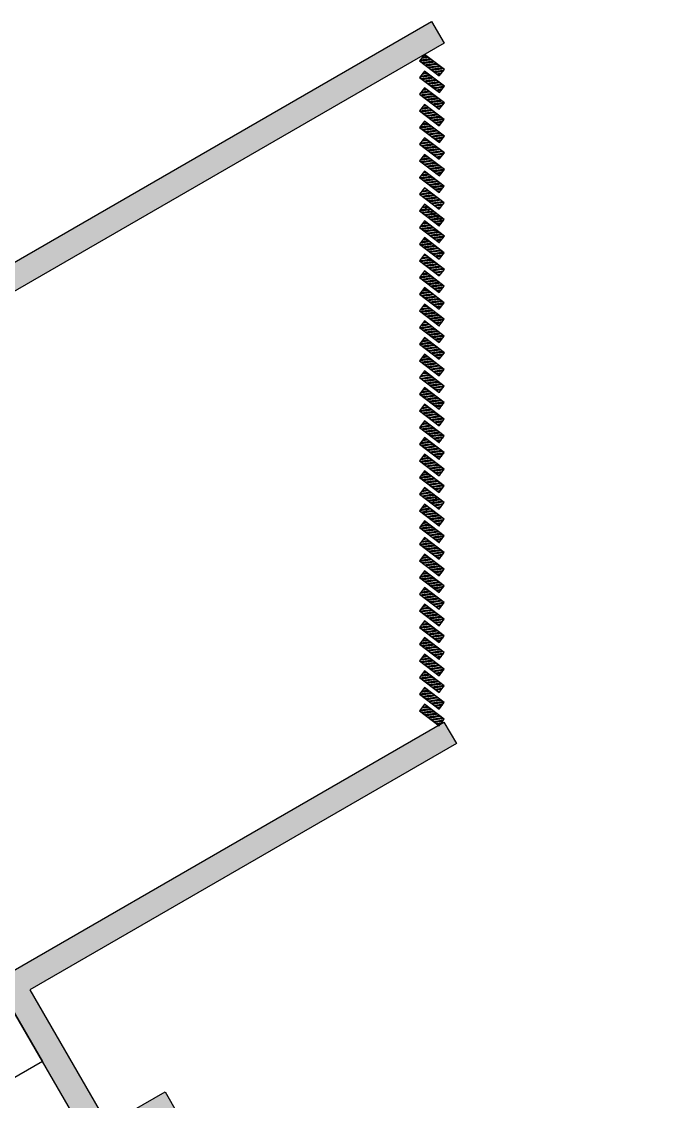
# Model space of a CAD drawing. Header units: metres. Extents: x 1769 to 3632, y 809 to 2652.
# Drawn here: x 2739.68 to 2743.54, y 1805.65 to 1812.17 of the extents above; entities that cross this region are included whole.
import ezdxf

# ---------------------------------------------------------------- set-up
doc = ezdxf.new("R2010")
doc.units = ezdxf.units.M
doc.header["$LTSCALE"] = 10
for name, color, linetype in [('A-ELEV0', 7, 'Continuous'), ('A-FURN-FIXD', 8, 'Continuous'), ('A-WALL', 6, 'Continuous'), ('A-WALL-PATT', 8, 'Continuous')]:
    doc.layers.add(name, color=color, linetype=linetype)

# ---------------------------------------------------------------- blocks, each defined once
blk = doc.blocks.new('A$C0e1b22ce')
h = blk.add_hatch()
h.set_pattern_fill('ANGLE', color=256, scale=0.38)
h.set_pattern_definition([(0, (0, 0), (0, 2.6543), [1.9304, -0.7239]), (90, (0, 0), (-2.6543, 2e-16), [1.9304, -0.7239])])
h.paths.add_polyline_path([(0.05, 0.15), (0.05, 0), (0, 0), (0, 0.15)])
at = {"layer": 'A-WALL-PATT'}
h = blk.add_hatch(dxfattribs=at)
h.set_pattern_fill('GOST_GROUND', color=256, scale=0.0016)
h.paths.add_polyline_path([(0.05, 0.15), (0.05, 0), (0, 0), (0, 0.15)])
at = {"layer": 'A-WALL'}
blk.add_lwpolyline([(0.05, 0.15), (0.05, 0), (0, 0), (0, 0.15)], close=True, dxfattribs=at)
blk = doc.blocks.new('RPA')
at = {"layer": 'A-WALL-PATT'}
h = blk.add_hatch(color=256, dxfattribs=at)
h.dxf.hatch_style = 1
h.paths.add_polyline_path([(2745.8002, 1813.5639), (2743.2763, 1813.5639), (2743.2763, 1813.7139), (2745.8002, 1813.7139), (2745.8002, 1815.7426), (2743.4263, 1815.7426), (2743.4263, 1814.5096), (2743.2763, 1814.5096), (2743.2763, 1815.8926), (2760.67, 1815.8926), (2760.67, 1815.7426), (2749.0388, 1815.7418), (2749.0388, 1815.7418), (2749.0383, 1813.793), (2748.8883, 1813.793), (2748.8888, 1815.7418), (2745.9502, 1815.7426), (2745.9502, 1812.1924), (2748.8888, 1812.1918), (2748.8883, 1812.843), (2749.0383, 1812.843), (2749.0388, 1812.0418), (2748.1409, 1812.0424), (2748.1409, 1810.9145), (2747.9909, 1810.9145), (2747.9909, 1812.0424), (2745.9502, 1812.0424), (2745.9502, 1811.4424), (2745.8002, 1811.4424)])
h = blk.add_hatch(color=256, dxfattribs=at)
h.dxf.hatch_style = 1
h.paths.add_polyline_path([(2755.4957, 1810.9496), (2755.4957, 1812.0425), (2750.0888, 1812.0418), (2750.0888, 1811.6284), (2749.9388, 1811.6284), (2749.9388, 1812.1918), (2758.6194, 1812.1918), (2758.6194, 1812.0418), (2755.6457, 1812.0424), (2755.6457, 1811.0995), (2756.0457, 1811.0995), (2756.0457, 1810.9496), (2755.6457, 1810.9496)])
h.paths.add_polyline_path([(2755.6457, 1807.6068), (2755.4957, 1807.6068), (2755.4957, 1808.8496), (2755.6457, 1808.8496), (2756.0457, 1808.8496), (2756.0457, 1808.6996), (2755.6457, 1808.6996), (2755.6457, 1807.7568), (2756.0457, 1807.7568), (2756.0457, 1807.6068)])
h.paths.add_polyline_path([(2755.6457, 1805.5068), (2756.0457, 1805.5068), (2756.0457, 1805.3569), (2755.6457, 1805.3569), (2755.6457, 1804.4143), (2754.4957, 1804.4143), (2754.4957, 1804.5648), (2755.4957, 1804.5645), (2755.4957, 1805.5068)])
at = {"layer": 'A-FURN-FIXD'}
blk.add_lwpolyline([(2750.0888, 1812.0411), (2755.4957, 1812.0418), (2755.4957, 1811.6284), (2750.0888, 1811.6277)], close=True, dxfattribs=at)
at = {"layer": 'A-WALL'}
blk.add_lwpolyline([(2743.2763, 1815.8926), (2760.67, 1815.8926), (2760.67, 1815.7426), (2749.0388, 1815.7418), (2749.0388, 1815.7418), (2749.0388, 1815.7418), (2749.0383, 1813.793), (2748.8883, 1813.793), (2748.8888, 1815.7418)], dxfattribs=at)
blk.add_lwpolyline([(2755.4957, 1810.9496), (2755.4957, 1812.0425), (2750.0888, 1812.0418), (2750.0888, 1811.6284), (2749.9388, 1811.6284), (2749.9388, 1812.1918), (2758.6194, 1812.1918), (2758.6194, 1812.0418), (2755.6457, 1812.0424), (2755.6457, 1811.0995), (2756.0457, 1811.0995), (2756.0457, 1810.9496), (2755.6457, 1810.9496)], close=True, dxfattribs=at)
at = {"layer": 'A-WALL', "xscale": -1, "rotation": 202.812744377638}
for p in [(2760.4882, 1815.7233), (2760.4379, 1815.6361), (2760.3875, 1815.5489), (2760.3372, 1815.4618), (2760.2869, 1815.3746), (2760.2366, 1815.2875), (2760.1863, 1815.2003), (2760.1359, 1815.1132), (2760.0856, 1815.026), (2760.0353, 1814.9389), (2759.985, 1814.8517), (2759.9347, 1814.7646), (2759.8844, 1814.6774), (2759.834, 1814.5903), (2759.7837, 1814.5031), (2759.7334, 1814.416), (2759.6831, 1814.3288), (2759.6328, 1814.2416), (2759.5824, 1814.1545), (2759.5321, 1814.0673), (2759.4818, 1813.9802), (2759.4315, 1813.893), (2759.3812, 1813.8059), (2759.3309, 1813.7187), (2759.2805, 1813.6316), (2759.2302, 1813.5444), (2759.1799, 1813.4573), (2759.1296, 1813.3701), (2759.0793, 1813.283), (2759.0289, 1813.1958), (2758.9786, 1813.1087), (2758.9283, 1813.0215), (2758.878, 1812.9343), (2758.8277, 1812.8472), (2758.7774, 1812.76), (2758.727, 1812.6729), (2758.6767, 1812.5857), (2758.6264, 1812.4986), (2758.5761, 1812.4114), (2758.5258, 1812.3243)]:
    blk.add_blockref('A$C0e1b22ce', p, dxfattribs=at)

msp = doc.modelspace()

# ---------------------------------------------------------------- block references
at = {"layer": 'A-ELEV0', "ltscale": 0.01, "rotation": 29.99800635700696}
msp.add_blockref('RPA', (1259.184, -1140.7268), dxfattribs=at)

doc.saveas('drawing.dxf')
